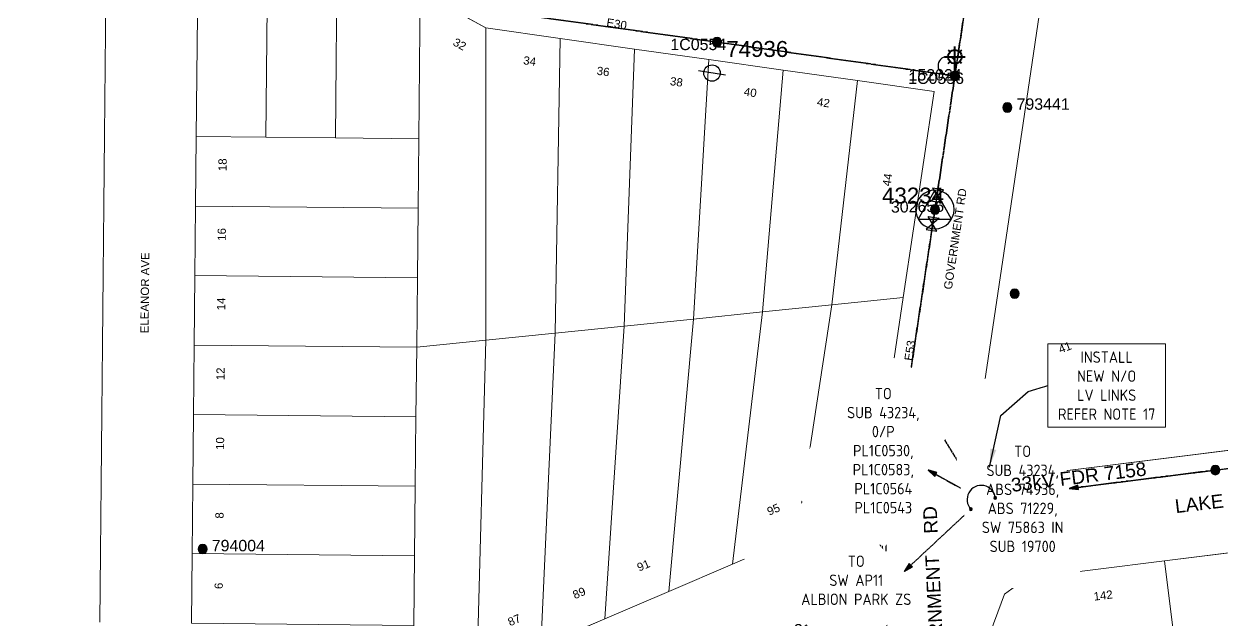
# Model space of a CAD drawing. Header units: metres. Extents: x 300268 to 302887, y 6172399 to 6173904.
# Drawn here: x 300697.5 to 300960.1, y 6173264.3 to 6173394.9 of the extents above; entities that cross this region are included whole.
import ezdxf
from ezdxf.enums import TextEntityAlignment as Align

# ---------------------------------------------------------------- set-up
doc = ezdxf.new("R2010")
doc.units = ezdxf.units.M
doc.linetypes.add('Cable Exist OH', pattern=[1, 1, 0])
doc.linetypes.add('Cable Exist UG', pattern=[8.2, 4, -1.2, 1.8, -1.2])
doc.layers.get('0').update_dxf_attribs({"color": 6})
for name, color, linetype, lineweight in [('Cadastre Buildings_SP_EXT', 9, 'Continuous', 5), ('Cadastre Land Parcels_SP_EXT', 9, 'Continuous', 5), ('Cadastre Roads_SP_EXT', 9, 'Continuous', 5)]:
    doc.layers.add(name, color=color, linetype=linetype, lineweight=lineweight)
for name, color, linetype in [('Duct_SP_EXT', 7, 'Continuous'), ('Equip_LV_EXT', 7, 'Continuous'), ('Equip_LV_NEW', 2, 'Continuous'), ('Equip_SP_HV_EXT', 7, 'Continuous'), ('Equip_SP_LV_NEW', 2, 'Continuous'), ('Equip_SP_SL_EXT', 7, 'Continuous'), ('Equip_TR_EXT', 7, 'Continuous'), ('Mains_HV_EXT', 7, 'Continuous'), ('Mains_LV_EXT', 7, 'Continuous'), ('Mains_SL_EXT', 7, 'Continuous'), ('Mains_TR_EXT', 7, 'Continuous'), ('Notes', 7, 'Continuous'), ('Notes_HV_MISC', 7, 'Continuous'), ('Notes_LV_MISC', 7, 'Continuous'), ('Notes_SP_MISC', 7, 'Continuous'), ('Notes_TR_MISC', 7, 'Continuous'), ('OH_Details_SP_MISC', 7, 'Continuous'), ('Sub_SP_TR_HV_LV_EXT', 7, 'Continuous'), ('SupportsOH_SP_TR_HV_LV_SL_EXT', 7, 'Continuous'), ('Trench_SP_EXT', 7, 'Continuous')]:
    doc.layers.add(name, color=color, linetype=linetype)
doc.styles.add('HVSW_LABEL', font='arial.ttf')
doc.styles.add('iecARIAL', font='arial.ttf', dxfattribs={"height": 2})
doc.styles.add('iecISOCP', font='isocp.shx')
doc.styles.add('ieISOCP', font='isocp.shx')
doc.styles.add('POLE_LABEL', font='arial.ttf')
doc.styles.get("Standard").update_dxf_attribs({"font": 'arial.ttf'})
doc.dimstyles.get("Standard").update_dxf_attribs({"dimtxt": 0.18, "dimasz": 0.18, "dimexe": 0.18, "dimexo": 0.0625, "dimgap": 0.09, "dimtad": 0, "dimtih": 1, "dimtoh": 1, "dimdec": 4, "dimzin": 0, "dimdsep": 46, "dimtxsty": 'Standard', "dimcen": 0.09, "dimadec": 0, "dimazin": 0, "dimtfac": 1, "dimtdec": 4, "dimtofl": 0, "dimtmove": 0, "dimatfit": 3, "dimfxl": 1, "dimtolj": 1, "dimtzin": 0, "dimarcsym": 0})

# ---------------------------------------------------------------- blocks, each defined once
blk = doc.blocks.new('SUB_POLE_EXT')
blk.add_wipeout([(0, 4.22), (0.42, 4.2), (0.83, 4.14), (1.21, 4.05), (1.62, 3.9), (1.99, 3.72), (2.35, 3.51), (2.68, 3.26), (2.99, 2.99), (3.28, 2.66), (3.52, 2.34), (3.76, 1.92), (3.9, 1.62), (4.04, 1.23), (4.18, 0.63), (4.22, 0), (4.18, -0.61), (4.06, -1.15), (3.9, -1.62), (3.58, -2.24), (3.22, -2.73), (2.97, -3.01), (2.68, -3.26), (2.36, -3.5), (2, -3.72), (1.64, -3.89), (1.25, -4.03), (0.82, -4.14), (0.42, -4.2), (0, -4.22), (-0.41, -4.2), (-0.8, -4.15), (-1.21, -4.05), (-1.62, -3.9), (-1.99, -3.73), (-2.35, -3.51), (-2.68, -3.26), (-2.96, -3.02), (-3.23, -2.72), (-3.51, -2.35), (-3.71, -2.01), (-3.91, -1.6), (-4.05, -1.21), (-4.16, -0.76), (-4.22, -0.14), (-4.21, 0.39), (-4.14, 0.83), (-4.03, 1.27), (-3.9, 1.63), (-3.71, 2.02), (-3.5, 2.37), (-3.28, 2.67), (-2.99, 2.99), (-2.68, 3.27), (-2.33, 3.52), (-1.98, 3.73), (-1.63, 3.9), (-1.2, 4.05), (-0.78, 4.15), (-0.4, 4.21)])
blk.add_line((2.16, 0.48), (2.16, 0.48, 0))
blk.add_lwpolyline([(-4.22, 0, 1), (4.22, 0, 1)], format="xyb", close=True)
blk.add_lwpolyline([(2.14, 0.52), (0, 4.22), (-3.66, -2.11), (3.66, -2.11)], close=True)
for tag, height, flags, p in [('ASSET_NUM', 3.5, 8, (2, 2)), ('STREET_CODE', 0.2, 9, (1.5, 0)), ('CONSTRUCTED_VOLTAGE', 0.2, 9, (1.5, -0.2)), ('OPERATING_VOLTAGE', 0.2, 9, (1.5, -0.6)), ('OPERATED_BY', 0.2, 9, (1.5, -0.8)), ('ORIENTATION', 0.2, 9, (1.5, -1.2)), ('OWNED_BY', 0.2, 9, (1.5, -1.4)), ('SECONDARY_VOLTAGE', 0.2, 9, (1.5, -1.6)), ('STATE', 0.2, 9, (1.5, -1.8)), ('SUBSTATION_TYPE', 0.2, 9, (1.5, -2)), ('NO_PHASES', 0.2, 9, (1.5, -0.4)), ('MAINTAINED_BY', 0.2, 9, (1.5, -1)), ('USAGE', 0.2, 9, (1.5, -2.2)), ('LEGEND', 0.2, 9, (1.5, -2.4)), ('LOCATION', 0.2, 9, (1.5, -2.6)), ('STREETNAME', 0.2, 9, (1.5, -2.8)), ('SUBURB', 0.2, 9, (1.5, -3)), ('Z', 0.2, 1, (1.5, -3.4)), ('NOTES', 0.2, 9, (1.5, -3.2))]:
    blk.add_attdef(tag, text='', height=height, dxfattribs=dict(flags=flags)).set_placement(p, align=Align.MIDDLE_LEFT)
blk = doc.blocks.new('LV_OH_LINKS_DISTFUSE_EXT')
for p, q in [((0, 0), (0.96, 0)), ((3.84, 0), (4.8, 0))]:
    blk.add_line(p, q)
blk.add_lwpolyline([(3.84, -1.2), (3.84, 1.2), (0.96, -1.2), (0.96, 1.2)], close=True)
at = {"flags": 9}
for tag, p in [('ACTUAL_STATUS', (0, 0)), ('CONSTRUCTED_VOLTAGE', (0, -0.2)), ('OPERATING_VOLTAGE', (0, -0.6)), ('ORIENTATION', (0, -0.8)), ('OWNED_BY', (0, -1)), ('STATE', (0, -1.2)), ('SWITCH_TYPE', (0, -1.4)), ('NO_PHASES', (0, -0.4)), ('USAGE', (0, -1.6)), ('NOTES', (0, -1.8))]:
    blk.add_attdef(tag, text='', height=0.2, dxfattribs=at).set_placement(p, align=Align.MIDDLE_LEFT)
at = {"flags": 1}
blk.add_attdef('Z', (0, 0), '', height=0.2, dxfattribs=at)
blk = doc.blocks.new('SL_LANTERN_EXT')
at = {"lineweight": 40}
for p, q in [((-1.46, 5.68), (-1.06, 5.28)), ((0, 1.97), (0, 6.47)), ((1.46, 5.68), (1.06, 5.28)), ((-2.25, 4.22), (2.25, 4.22)), ((-1.46, 2.76), (-1.06, 3.16)), ((0, 0), (0, 2.72)), ((1.46, 2.76), (1.06, 3.16))]:
    blk.add_line(p, q, dxfattribs=at)
blk.add_circle((0, 4.22), 1.5, dxfattribs=at)
at = {"style": 'iecARIAL', "flags": 8}
blk.add_attdef('ASSET_NUM', (1.5, 1.5), '', height=2.5, dxfattribs=at)
for tag, p, height, flags in [('OPERATING_VOLTAGE', (0.98, -1.65), 0.2, 9), ('ORIENTATION', (0.98, -1.85), 0.2, 9), ('OWNED_BY', (0.98, -2.05), 0.2, 9), ('STATE', (0.98, -2.25), 0.2, 9), ('CONSTRUCTED_VOLTAGE', (0.98, -0.65), 0.2, 9), ('CONTROL_TYPE', (0.98, -0.85), 0.2, 9), ('LANTERN_PURPOSE', (0.98, -1.05), 0.2, 9), ('LANTERN_TYPE', (0.98, -1.25), 0.2, 9), ('NO_PHASES', (0.98, -1.45), 0.2, 9), ('USAGE', (0.98, -2.45), 0.2, 9), ('CEXIST', (0.98, -2.65), 0.2, 9), ('LNUMBER', (2.18, -3.25), 2.5, 8), ('CNEW', (0.98, -2.85), 0.2, 9), ('CNUMBER', (0.98, -3.05), 0.2, 9), ('CREMOVE', (0.98, -3.25), 0.2, 9), ('CREPLACE', (0.98, -3.45), 0.2, 9), ('LKINGHEIGHT', (0.98, -3.65), 0.2, 9), ('LBRACKET', (0.98, -3.85), 0.2, 9), ('LBRACKETVOCAB', (0.98, -4.05), 0.2, 9), ('LCATEGORY', (0.98, -4.25), 0.2, 9), ('LCHARGE1', (0.98, -4.45), 0.2, 9), ('LCHARGE1PERCENT', (0.98, -4.65), 0.2, 9), ('LCHARGE2', (0.98, -4.85), 0.2, 9), ('LCHARGE2PERCENT', (0.98, -5.05), 0.2, 9), ('LCHARGE3', (0.98, -5.25), 0.2, 9), ('LCHARGE3PERCENT', (0.98, -5.45), 0.2, 9), ('LEXIST', (0.98, -5.65), 0.2, 9), ('LLAMP', (0.98, -5.85), 0.2, 9), ('LLAMPVOCAB', (0.98, -6.05), 0.2, 9), ('LMAST', (0.98, -6.25), 0.2, 9), ('LMASTVOCAB', (0.98, -6.45), 0.2, 9), ('LNEW', (0.98, -6.65), 0.2, 9), ('LANTNUMBER', (0.98, -6.85), 0.2, 9), ('LOUTREACH', (0.98, -7.25), 0.2, 9), ('LOUTREACHVOCAB', (0.98, -7.45), 0.2, 9), ('LRATECODE', (0.98, -7.65), 0.2, 9), ('LREMOVE', (0.98, -7.85), 0.2, 9), ('LREPLACE', (0.98, -8.05), 0.2, 9), ('STREETNAME', (0.98, -9.25), 0.2, 9), ('SUBURB', (0.98, -9.45), 0.2, 1), ('LTYPE', (0.98, -8.25), 0.2, 9), ('LTYPEVOCAB', (0.98, -8.45), 0.2, 9), ('LEGEND', (0.98, -8.65), 0.2, 9), ('LOCATION', (0.98, -8.85), 0.2, 9), ('NOTES', (0.98, -9.05), 0.2, 9)]:
    blk.add_attdef(tag, p, '', height=height, dxfattribs=dict(flags=flags))
blk = doc.blocks.new('POLE_EXT')
blk.add_hatch(color=256).paths.add_polyline_path([(-1, 0, 1), (1, 0, 1)])
blk.add_lwpolyline([(-1, 0, 1), (1, 0, 1)], format="xyb", close=True)
for tag, height, flags, p in [('pNumber', 2.5, 8, (-17.84, 2.07)), ('OWNED_BY', 0.2, 9, (1.35, -0.4)), ('SPECIAL_USE', 0.2, 9, (1.35, -0.8)), ('STATE', 0.2, 9, (1.35, -1)), ('cLV', 0.2, 9, (1.35, -1.4)), ('hDepth', 0.2, 9, (1.35, -1.6)), ('hDia', 0.2, 9, (1.35, -1.8)), ('cHV', 0.2, 9, (1.35, -2)), ('PARENT', 0.2, 9, (1.35, -0.6)), ('USAGE', 0.2, 9, (1.35, -1.2)), ('LBRACKET', 0.2, 9, (1.35, -2.2)), ('LExisting', 0.2, 9, (1.35, -2.4)), ('LANTNUMBER', 0.2, 9, (1.35, -2.6)), ('cLinedev', 0.2, 9, (1.35, -3.4)), ('pExisting', 0.2, 9, (1.35, -3.8)), ('pFooting', 0.2, 9, (1.35, -4.4)), ('pNew', 0.2, 9, (1.35, -4.6)), ('pRelocate', 0.2, 9, (1.35, -5)), ('pRemove', 0.2, 9, (1.35, -5.2)), ('LOther', 0.2, 9, (1.35, -2.8)), ('LRemove', 0.2, 9, (1.35, -3)), ('LEGEND', 0.2, 9, (1.35, -3.2)), ('LOCATION', 0.2, 9, (1.35, -3.6)), ('PFNUMBER', 0.2, 9, (1.35, -4)), ('NEWPFNUMBER', 0.2, 9, (1.35, -4.2)), ('pReplace', 0.2, 9, (1.35, -5.4)), ('pStay', 0.2, 9, (1.35, -5.6)), ('pType', 0.2, 9, (1.35, -5.8)), ('cspan', 0.2, 9, (1.35, -6)), ('STREETNAME', 0.2, 9, (1.35, -6.2)), ('SUBURB', 0.2, 9, (1.35, -6.4)), ('OPERATED_BY', 0.2, 9, (1.36, -7.01)), ('NOTES', 0.2, 9, (1.35, -6.6)), ('MAINTAINED_BY', 0.2, 9, (1.36, -6.81))]:
    blk.add_attdef(tag, text='', height=height, dxfattribs=dict(flags=flags)).set_placement(p, align=Align.MIDDLE_LEFT)
at = {"style": 'POLE_LABEL'}
for tag, height, flags, p in [('ASSET_NUM', 2.5, 8, (2, 2)), ('STRUCTURE_PLANT_NUMBER', 0.2, 9, (1.35, 0.03)), ('STREET_CODE', 0.2, 9, (1.35, -0.2))]:
    blk.add_attdef(tag, text='', height=height, dxfattribs=dict(at, flags=flags)).set_placement(p, align=Align.MIDDLE_LEFT)
at = {"flags": 1}
blk.add_attdef('Z', (1.35, -7.33), '', height=0.2, dxfattribs=at)
blk = doc.blocks.new('HV_ABS_CLOSED_EXT')
blk.add_line((-3, 6.87), (3, 6.87))
blk.add_circle((0, 6.87), 1.8)
at = {"style": 'HVSW_LABEL'}
for tag, height, flags, p in [('ASSET_NUM', 3.5, 8, (2, 2)), ('STREET_CODE', 0.2, 9, (0, -0.2))]:
    blk.add_attdef(tag, text='', height=height, dxfattribs=dict(at, flags=flags)).set_placement(p, align=Align.MIDDLE_LEFT)
at = {"flags": 1}
blk.add_attdef('Z', (0, 0), '', height=0.2, dxfattribs=at)
at = {"flags": 9}
for tag, p in [('ACTUAL_STATUS', (0, -0.4)), ('CONSTRUCTED_VOLTAGE', (0, -0.6)), ('OPERATING_VOLTAGE', (0, -1)), ('ORIENTATION', (0, -1.2)), ('OWNED_BY', (0, -1.4)), ('STATE', (0, -1.6)), ('SWITCH_TYPE', (0, -1.8)), ('STREETNAME', (0, -2.6)), ('NO_PHASES', (0, -0.8)), ('USAGE', (0, -2)), ('LEGEND', (0, -2.2)), ('LOCATION', (0, -2.4)), ('SUBURB', (0, -2.8)), ('NOTES', (0, -3))]:
    blk.add_attdef(tag, text='', height=0.2, dxfattribs=at).set_placement(p, align=Align.MIDDLE_LEFT)
blk = doc.blocks.new('End Shackle_EXT')
blk.add_wipeout([(0, 0.25), (1.81, 0.25), (1.82, -0.25), (0, -0.25)])
blk.add_line((1.81, -1), (1.81, 1))
at = {"flags": 1}
blk.add_attdef('Z', (0, 0), '', height=0.2, dxfattribs=at)
at = {"flags": 9}
for tag, p in [('CONNECTOR_TYPE', (0, 0)), ('CONSTRUCTED_VOLTAGE', (0, -0.2)), ('OPERATING_VOLTAGE', (0, -0.6)), ('ORIENTATION', (0, -0.8)), ('OWNED_BY', (0, -1)), ('STATE', (0, -1.2)), ('NO_PHASES', (0, -0.4)), ('USAGE', (0, -1.4)), ('NOTES', (0, -1.6))]:
    blk.add_attdef(tag, text='', height=0.2, dxfattribs=at).set_placement(p, align=Align.MIDDLE_LEFT)
blk = doc.blocks.new('*U145')
blk.add_hatch(color=256).paths.add_polyline_path([(0, 0.51), (0, -0.49), (2, 0)])
at = {"flags": 128}
blk.add_lwpolyline([(0, 0.51), (0, -0.49), (2, 0), (0, 0.51)], dxfattribs=at)
blk.add_wipeout([(2, 19.37), (26.9, 19.37), (26.9, -17.85), (2, -17.85)])
blk = doc.blocks.new('*U144')
blk.add_hatch(color=256).paths.add_polyline_path([(-0.01, 0.51), (0.01, -0.49), (2, 0.03)])
at = {"flags": 128}
blk.add_lwpolyline([(-0.01, 0.51), (0.01, -0.49), (2, 0.03), (-0.01, 0.51)], dxfattribs=at)
blk.add_wipeout([(1.68, 20), (25.2, 20.38), (25.94, -25.87), (2.42, -26.25)])
blk = doc.blocks.new('LV_End Shackle_NEW')
for tag, flags, p in [('STATE', 9, (1.5, -1.6)), ('Z', 1, (1.5, -2.2)), ('USAGE', 9, (1.5, -1.8)), ('NOTES', 9, (1.5, -2))]:
    blk.add_attdef(tag, text='', height=0.2, dxfattribs=dict(flags=flags)).set_placement(p, align=Align.MIDDLE_LEFT)
blk.add_wipeout([(-0.25, 0), (-0.25, 1.81), (0.25, 1.82), (0.25, 0)])
blk.add_line((1, 1.81), (-1, 1.81))
at = {"flags": 9}
for tag, p in [('CONNECTOR_TYPE', (1.5, 0)), ('CONSTRUCTED_VOLTAGE', (1.5, -0.2)), ('OPERATING_VOLTAGE', (1.5, -0.6)), ('ORIENTATION', (1.5, -0.8)), ('OWNED_BY', (1.5, -1)), ('OPERATED_BY', (1.5, -1.2)), ('NO_PHASES', (1.5, -0.4)), ('MAINTAINED_BY', (1.5, -1.4))]:
    blk.add_attdef(tag, text='', height=0.2, dxfattribs=at).set_placement(p, align=Align.MIDDLE_LEFT)
blk = doc.blocks.new('*U147')
for p, q in [((-0.82, 2.14), (-1.32, 2.14)), ((-0.82, 1.81), (-1.32, 1.81)), ((1.14, 2.14), (1.64, 2.14)), ((1.14, 1.81), (1.64, 1.81))]:
    blk.add_line(p, q)
blk.add_lwpolyline([(0.16, 0.98, 1), (0.16, 2.97, 1)], format="xyb", close=True)
for tag, p, flags in [('OPERATING_VOLTAGE', (0.04, 2.67), 9), ('OPERATED_BY', (0.01, 1.42), 9), ('OWNED_BY', (0.03, 1.12), 9), ('NO_PHASES', (0.03, 2.4), 9), ('CONSTRUCTED_VOLTAGE', (0.04, 2.12), 9), ('ACTUAL_STATUS', (0.05, 1.89), 9), ('MAINTAINED_BY', (0.04, 1.65), 9), ('STATE', (0.01, 0.18), 9), ('SWITCH_TYPE', (0.01, -0.06), 9), ('ORIENTATION', (0.02, 0.88), 9), ('USAGE', (0.03, 0.63), 9), ('NOTES', (0.03, 0.43), 1), ('Z', (0.02, -0.56), 9), ('LEGEND', (0.02, -0.32), 9)]:
    blk.add_attdef(tag, p, '', height=0.2, dxfattribs=dict(flags=flags))
blk = doc.blocks.new('*U161')
blk.add_hatch(color=256).paths.add_polyline_path([(-0.01, 0.51), (0.01, -0.49), (2, 0.03)])
at = {"flags": 128}
blk.add_lwpolyline([(-0.01, 0.51), (0.01, -0.49), (2, 0.03), (-0.01, 0.51)], dxfattribs=at)
blk.add_wipeout([(1.9, 5.94), (25.43, 6.32), (25.94, -25.87), (2.42, -26.25)])
blk = doc.blocks.new('HV_End Shackle_NEW')
for tag, flags, p in [('STATE', 9, (1.5, -1.6)), ('Z', 1, (1.5, -2.2)), ('USAGE', 9, (1.5, -1.8)), ('NOTES', 9, (1.5, -2))]:
    blk.add_attdef(tag, text='', height=0.2, dxfattribs=dict(flags=flags)).set_placement(p, align=Align.MIDDLE_LEFT)
blk.add_wipeout([(-0.25, 0), (-0.25, 1.81), (0.25, 1.82), (0.25, 0)])
blk.add_line((1, 1.81), (-1, 1.81))
at = {"flags": 9}
for tag, p in [('CONNECTOR_TYPE', (1.5, 0)), ('CONSTRUCTED_VOLTAGE', (1.5, -0.2)), ('OPERATING_VOLTAGE', (1.5, -0.6)), ('ORIENTATION', (1.5, -0.8)), ('OWNED_BY', (1.5, -1)), ('OPERATED_BY', (1.5, -1.2)), ('NO_PHASES', (1.5, -0.4)), ('MAINTAINED_BY', (1.5, -1.4))]:
    blk.add_attdef(tag, text='', height=0.2, dxfattribs=at).set_placement(p, align=Align.MIDDLE_LEFT)
blk = doc.blocks.new('BOND POINT')
blk.add_hatch(color=256).paths.add_polyline_path([(-1, 0, 1), (1, 0, 1)])
blk.add_lwpolyline([(-1, 0, 1), (1, 0, 1)], format="xyb", close=True)

msp = doc.modelspace()

# ---------------------------------------------------------------- linework, layer by layer
at = {"layer": 'Cadastre Buildings_SP_EXT', "linetype": 'Continuous'}
msp.add_lwpolyline([(300852.83, 6173276.53), (300859.41, 6173331.8), (300844.24, 6173330.25), (300838.82, 6173270.53), (300852.83, 6173276.53)], close=True, dxfattribs=at)
at = {"layer": 'Cadastre Land Parcels_SP_EXT', "linetype": 'Continuous'}
for points in [[(300751.04, 6173420.39), (300740.35, 6173426.29), (300740.08, 6173426.43), (300739.79, 6173426.54), (300739.49, 6173426.62), (300739.04, 6173426.68), (300738.58, 6173426.67), (300738.12, 6173426.59), (300737.68, 6173426.44), (300737.27, 6173426.23), (300736.79, 6173425.85), (300736.39, 6173425.39), (300736.09, 6173424.85), (300735.9, 6173424.27), (300735.84, 6173423.66), (300735.29, 6173370.26), (300750.53, 6173370.1), (300751.04, 6173420.39)], [(300766.2, 6173412.02), (300751.04, 6173420.39), (300750.53, 6173370.1), (300765.77, 6173369.95), (300766.2, 6173412.02)], [(301014.57, 6173308.05), (301020.88, 6173350.08), (301025.1, 6173378.28), (301028.07, 6173398.06), (301030.84, 6173416.57), (300920.91, 6173402.89), (300917.3, 6173378.6), (300906.19, 6173303.89), (300905.37, 6173298.37), (300908.77, 6173294.88), (301014.57, 6173308.05)], [(300784.39, 6173401.98), (300766.2, 6173412.02), (300765.77, 6173369.95), (300784.06, 6173369.76), (300784.39, 6173401.98)], [(300798.76, 6173325.59), (300798.74, 6173394.05), (300784.39, 6173401.98), (300784.06, 6173369.76), (300783.9, 6173354.52), (300783.75, 6173339.28), (300783.59, 6173324.05), (300798.76, 6173325.59)], [(300813.92, 6173327.14), (300815.04, 6173391.75), (300798.74, 6173394.05), (300798.76, 6173325.59), (300813.92, 6173327.14)], [(300829.08, 6173328.7), (300831.34, 6173389.44), (300815.04, 6173391.75), (300813.92, 6173327.14), (300829.08, 6173328.7)], [(300844.24, 6173330.25), (300847.64, 6173387.14), (300831.34, 6173389.44), (300829.08, 6173328.7), (300844.24, 6173330.25)], [(300859.41, 6173331.8), (300863.93, 6173384.84), (300847.64, 6173387.14), (300844.24, 6173330.25), (300859.41, 6173331.8)], [(300874.57, 6173333.35), (300880.23, 6173382.53), (300863.93, 6173384.84), (300859.41, 6173331.8), (300874.57, 6173333.35)], [(300784.06, 6173369.76), (300765.77, 6173369.95), (300750.53, 6173370.1), (300735.29, 6173370.26), (300735.14, 6173355.02), (300783.9, 6173354.52), (300784.06, 6173369.76)], [(300783.9, 6173354.52), (300735.14, 6173355.02), (300734.98, 6173339.78), (300783.75, 6173339.28), (300783.9, 6173354.52)], [(300783.75, 6173339.28), (300734.98, 6173339.78), (300734.83, 6173324.54), (300783.59, 6173324.05), (300783.75, 6173339.28)], [(300883.46, 6173289.67), (300890.23, 6173334.95), (300874.57, 6173333.35), (300866.83, 6173282.54), (300883.46, 6173289.67)], [(300866.83, 6173282.54), (300874.57, 6173333.35), (300859.41, 6173331.8), (300852.83, 6173276.53), (300866.83, 6173282.54)], [(300838.82, 6173270.53), (300844.24, 6173330.25), (300829.08, 6173328.7), (300824.82, 6173264.52), (300838.82, 6173270.53)], [(300810.81, 6173258.51), (300813.92, 6173327.14), (300798.76, 6173325.59), (300796.81, 6173252.5), (300810.81, 6173258.51)], [(300824.82, 6173264.52), (300829.08, 6173328.7), (300813.92, 6173327.14), (300810.81, 6173258.51), (300824.82, 6173264.52)], [(300783.59, 6173324.05), (300734.83, 6173324.54), (300734.67, 6173309.3), (300783.44, 6173308.81), (300783.59, 6173324.05)], [(300796.81, 6173252.5), (300798.76, 6173325.59), (300783.59, 6173324.05), (300783.44, 6173308.81), (300783.28, 6173293.57), (300783.13, 6173278.33), (300782.97, 6173263.09), (300782.8, 6173246.49), (300796.81, 6173252.5)], [(300783.44, 6173308.81), (300734.67, 6173309.3), (300734.52, 6173294.06), (300783.28, 6173293.57), (300783.44, 6173308.81)], [(300783.28, 6173293.57), (300734.52, 6173294.06), (300734.36, 6173278.82), (300783.13, 6173278.33), (300783.28, 6173293.57)], [(300985.82, 6173212.15), (300977.24, 6173280.93), (300947.47, 6173277.22), (300956.17, 6173207.44), (300958.62, 6173206.53), (300961.66, 6173205.4), (300985.82, 6173212.15)], [(300783.13, 6173278.33), (300734.36, 6173278.82), (300734.21, 6173263.58), (300782.97, 6173263.09), (300783.13, 6173278.33)], [(300947.47, 6173277.22), (300917.24, 6173273.45), (300912.4, 6173269.92), (300908.54, 6173259.47), (300908.32, 6173253.48), (300911.53, 6173240.98), (300926.48, 6173218.48), (300956.17, 6173207.44), (300947.47, 6173277.22)]]:
    msp.add_lwpolyline(points, close=True, dxfattribs=at)
at = {"layer": 'Cadastre Roads_SP_EXT', "linetype": 'Continuous'}
for p, q in [((300784.39, 6173401.98), (300798.74, 6173394.05)), ((300798.74, 6173394.05), (300815.04, 6173391.75)), ((300815.04, 6173391.75), (300831.34, 6173389.44)), ((300831.34, 6173389.44), (300847.64, 6173387.14)), ((300847.64, 6173387.14), (300863.93, 6173384.84)), ((300863.93, 6173384.84), (300880.23, 6173382.53)), ((300880.23, 6173382.53), (300897, 6173380.16)), ((300906.19, 6173303.89), (300917.3, 6173378.6)), ((300890.23, 6173334.95), (300883.46, 6173289.67)), ((301014.57, 6173308.05), (300908.77, 6173294.88)), ((300905.37, 6173298.37), (300906.19, 6173303.89)), ((300883.46, 6173289.67), (300866.83, 6173282.54)), ((300866.83, 6173282.54), (300852.83, 6173276.53)), ((300947.47, 6173277.22), (300977.24, 6173280.93)), ((300917.24, 6173273.45), (300947.47, 6173277.22)), ((300947.47, 6173277.22), (300947.47, 6173277.22)), ((300852.83, 6173276.53), (300838.82, 6173270.53)), ((300912.4, 6173269.92), (300917.24, 6173273.45)), ((300838.82, 6173270.53), (300824.82, 6173264.52)), ((300908.54, 6173259.47), (300912.4, 6173269.92)), ((300824.82, 6173264.52), (300810.81, 6173258.51))]:
    msp.add_line(p, q, dxfattribs=at)
msp.add_lwpolyline([(300734.21, 6173263.58), (300734.36, 6173278.82), (300734.52, 6173294.06), (300734.67, 6173309.3), (300734.83, 6173324.54), (300734.98, 6173339.78), (300735.14, 6173355.02), (300735.29, 6173370.26), (300735.84, 6173423.66), (300727.23, 6173429.04), (300715.84, 6173436.17), (300715.49, 6173400.94), (300715.34, 6173385.7), (300715.18, 6173370.46), (300715.03, 6173355.22), (300714.88, 6173339.98), (300714.73, 6173324.74), (300714.57, 6173309.5), (300714.42, 6173294.26), (300714.27, 6173279.03), (300714.12, 6173263.79)], dxfattribs=at)
at = {"layer": 'Duct_SP_EXT'}
for p, q in [((300885.08, 6173286.42), (300885.32, 6173286.43)), ((300885.08, 6173286.42), (300885.44, 6173264.61)), ((300885.56, 6173286.43), (300885.32, 6173286.43)), ((300885.56, 6173286.43), (300885.92, 6173264.61)), ((300885.44, 6173264.61), (300885.68, 6173264.61)), ((300885.92, 6173264.61), (300885.68, 6173264.61))]:
    msp.add_line(p, q, dxfattribs=at)
at = {"layer": 'Mains_HV_EXT', "linetype": 'Cable Exist OH'}
for points in [[(300849.43, 6173390.95), (300800, 6173397.92), (300768.14, 6173415.57), (300719.88, 6173442.15), (300684.8, 6173460.86), (300639.91, 6173470.71)], [(300901.54, 6173383.53), (300908.43, 6173429.55)], [(300901.54, 6173383.53), (300849.43, 6173390.95)]]:
    msp.add_lwpolyline(points, dxfattribs=at)
at = {"layer": 'Mains_LV_EXT', "linetype": 'Cable Exist OH'}
for points in [[(300901.54, 6173383.53), (300908.43, 6173429.55), (300919.91, 6173505.83)], [(300849.43, 6173390.95), (300800, 6173397.92)], [(300901.54, 6173383.53), (300849.43, 6173390.95)], [(300958.62, 6173297.12), (301010.15, 6173303.43), (301062.5, 6173309.86)], [(300876.42, 6173261.87), (300889.22, 6173300.7)]]:
    msp.add_lwpolyline(points, dxfattribs=at)
at = {"layer": 'Mains_LV_EXT', "linetype": 'Continuous'}
for points in [[(300901.84, 6173385.5, 2.388112), (300899.53, 6173383.82)], [(300888.48, 6173298.84, 1.134522), (300889.48, 6173302.68)]]:
    msp.add_lwpolyline(points, format="xyb", dxfattribs=at)
at = {"layer": 'Mains_SL_EXT', "linetype": 'Cable Exist OH'}
for points in [[(300919.91, 6173505.83), (300908.43, 6173429.55), (300901.54, 6173383.53)], [(300800.03, 6173397.91), (300849.43, 6173390.95), (300901.54, 6173383.53)]]:
    msp.add_lwpolyline(points, dxfattribs=at)
at = {"layer": 'Mains_TR_EXT', "linetype": 'Cable Exist OH'}
msp.add_lwpolyline([(301629.74, 6173393.69), (301593.39, 6173388.04), (301489.64, 6173372.16), (301384.47, 6173357.64), (301262.19, 6173340.02), (301183.45, 6173326.44), (301113.68, 6173316.36), (301062.5, 6173309.86), (301010.14, 6173303.47), (300958.62, 6173297.12), (300907.32, 6173290.67), (300876.42, 6173261.87), (300824.69, 6173240.19), (300769.94, 6173216.6), (300716.03, 6173192.8), (300646.2, 6173148.05), (300608.39, 6173122.99), (300572.55, 6173086.91)], dxfattribs=at)
at = {"layer": 'Trench_SP_EXT', "linetype": 'Cable Exist UG'}
for points in [[(300885.34, 6173285.88), (300885.38, 6173287.14), (300885.31, 6173289.47), (300885.31, 6173289.47), (300886.65, 6173299.34), (300886.65, 6173299.34, -0.307665), (300888.59, 6173300.73), (300888.59, 6173300.73), (300889.22, 6173300.7)], [(300886.42, 6173257.89), (300886.14, 6173259.33), (300886.14, 6173259.33, -0.044784), (300885.68, 6173262.46), (300885.68, 6173262.46), (300885.68, 6173264.69)]]:
    msp.add_lwpolyline(points, format="xyb", dxfattribs=at)

# ---------------------------------------------------------------- block references
at = {"layer": 'Equip_SP_HV_EXT'}
ref = msp.add_blockref('HV_ABS_CLOSED_EXT', (300849.43, 6173390.95), dxfattribs=dict(at, rotation=170.7012377926217))
ref.add_attrib('ASSET_NUM', '74936', dxfattribs={"layer": '0', "height": 3.5, "style": 'HVSW_LABEL'}).set_placement((300851.43, 6173391.2), align=Align.TOP_LEFT)
at = {"layer": 'Equip_SP_SL_EXT'}
ref = msp.add_blockref('SL_LANTERN_EXT', (300901.54, 6173383.53), dxfattribs=at)
ref.add_attrib('ASSET_NUM', '152024', dxfattribs={"layer": '0', "height": 2.5, "style": 'iecARIAL'}).set_placement((300903.04, 6173385.03), align=Align.TOP_RIGHT)
ref = msp.add_blockref('SL_LANTERN_EXT', (300889.22, 6173300.7), dxfattribs=at)
ref.add_attrib('ASSET_NUM', '153203', dxfattribs={"layer": '0', "height": 2.5, "style": 'iecARIAL'}).set_placement((300883.49, 6173302.42), align=Align.BOTTOM_RIGHT)
ref = msp.add_blockref('SL_LANTERN_EXT', (300876.41, 6173261.86), dxfattribs=at)
ref.add_attrib('ASSET_NUM', '211769', dxfattribs={"layer": '0', "height": 2.5, "rotation": 359.9389, "style": 'iecARIAL'}).set_placement((300877.91, 6173263.36), align=Align.TOP_RIGHT)
at = {"layer": 'SupportsOH_SP_TR_HV_LV_SL_EXT'}
ref = msp.add_blockref('POLE_EXT', (300849.43, 6173390.95), dxfattribs=at)
ref.add_attrib('ASSET_NUM', '1C0554', dxfattribs={"layer": '0', "height": 2.5, "style": 'POLE_LABEL'}).set_placement((300851.43, 6173391.7), align=Align.TOP_RIGHT)
ref = msp.add_blockref('POLE_EXT', (300901.54, 6173383.53), dxfattribs=at)
ref.add_attrib('ASSET_NUM', '1C0556', dxfattribs={"layer": '0', "height": 2.5, "style": 'POLE_LABEL'}).set_placement((300903.54, 6173384.28), align=Align.TOP_RIGHT)
ref = msp.add_blockref('POLE_EXT', (300913.06, 6173376.62), dxfattribs=at)
ref.add_attrib('ASSET_NUM', '793441', dxfattribs={"layer": '0', "height": 2.5, "style": 'POLE_LABEL'}).set_placement((300915.06, 6173377.37), align=Align.MIDDLE_LEFT)
for p in [(300914.66, 6173335.81), (300891.53, 6173316.61), (300889.22, 6173300.7), (300958.62, 6173297.12), (300916.49, 6173277.52)]:
    msp.add_blockref('POLE_EXT', p, dxfattribs=at)
ref = msp.add_blockref('POLE_EXT', (300872.61, 6173280.63), dxfattribs=at)
ref.add_attrib('ASSET_NUM', '1C0537', dxfattribs={"layer": '0', "height": 2.5, "style": 'POLE_LABEL'}).set_placement((300874.61, 6173281.38), align=Align.BOTTOM_RIGHT)
ref = msp.add_blockref('POLE_EXT', (300736.68, 6173279.82), dxfattribs=at)
ref.add_attrib('ASSET_NUM', '794004', dxfattribs={"layer": '0', "height": 2.5, "style": 'POLE_LABEL'}).set_placement((300738.68, 6173280.57), align=Align.MIDDLE_LEFT)

# ---------------------------------------------------------------- texts
at = {"layer": 'Cadastre Land Parcels_SP_EXT'}
for s, rotation, p in [('32', 331.1453, (300791.36, 6173390.38)), ('34', 351.9341, (300806.85, 6173386.12)), ('36', 351.8802, (300822.96, 6173383.83)), ('38', 351.8101, (300839.01, 6173381.55)), ('40', 351.9523, (300855.2, 6173379.25)), ('42', 352.0409, (300871.23, 6173377)), ('18', 89.5317, (300741.93, 6173362.66)), ('16', 89.3764, (300741.75, 6173347.39)), ('14', 89.6104, (300741.62, 6173332.15)), ('41', 20.8766, (300924.67, 6173322.68)), ('12', 89.5677, (300741.5, 6173316.81)), ('97', 81.6017, (300880.44, 6173308.96)), ('10', 89.6147, (300741.39, 6173301.54)), ('95', 23.3442, (300860.86, 6173287.12)), ('8', 89.3672, (300741.26, 6173286.48)), ('91', 23.1543, (300832.36, 6173274.86)), ('6', 89.3039, (300741.09, 6173271.04)), ('89', 23.17, (300818.26, 6173268.81)), ('142', 7.097, (300932.07, 6173268.5)), ('87', 23.2541, (300804.05, 6173262.87))]:
    msp.add_text(s, height=1.8, rotation=rotation, dxfattribs=at).set_placement(p)
at = {"layer": 'Cadastre Roads_SP_EXT'}
msp.add_text('ELEANOR AVE', height=1.8, rotation=89.3635, dxfattribs=at).set_placement((300724.82, 6173327.11))
at = {"layer": 'Mains_LV_EXT'}
for s, rotation, p in [('E30', 350.7382, (300825.08, 6173394.43)), ('E53', 81.6024, (300892.23, 6173321))]:
    msp.add_text(s, height=1.8, rotation=rotation, dxfattribs=at).set_placement(p)
at = {"layer": 'Notes'}
for s, rotation, p in [('LAKE ENTRANCE RD', 6.7182, (300949.96, 6173287.68)), ('GOVERNMENT    RD', 92.6379, (300899.42, 6173248.6))]:
    msp.add_text(s, height=3, rotation=rotation, dxfattribs=at).set_placement(p)

# ---------------------------------------------------------------- next in the draw order: block references
at = {"layer": 'Equip_TR_EXT', "rotation": 277.1625175964365}
msp.add_blockref('HV_End Shackle_NEW', (300907.32, 6173290.67), dxfattribs=at)
at = {"layer": 'Sub_SP_TR_HV_LV_EXT'}
ref = msp.add_blockref('SUB_POLE_EXT', (300897.17, 6173354.26), dxfattribs=at)
ref.add_attrib('ASSET_NUM', '43234', dxfattribs={"layer": '0', "height": 3.5}).set_placement((300899.17, 6173354.51), align=Align.BOTTOM_RIGHT)

# ---------------------------------------------------------------- next in the draw order: linework, layer by layer
at = {"layer": 'Cadastre Land Parcels_SP_EXT', "linetype": 'Continuous'}
msp.add_lwpolyline([(300890.23, 6173334.95), (300897, 6173380.16), (300880.23, 6173382.53), (300874.57, 6173333.35), (300890.23, 6173334.95)], close=True, dxfattribs=at)
at = {"layer": 'Cadastre Roads_SP_EXT', "linetype": 'Continuous'}
msp.add_line((300897, 6173380.16), (300890.23, 6173334.95), dxfattribs=at)
at = {"layer": 'Mains_HV_EXT', "linetype": 'Cable Exist OH'}
msp.add_lwpolyline([(300897.17, 6173354.26), (300901.54, 6173383.53)], dxfattribs=at)
at = {"layer": 'Mains_LV_EXT', "linetype": 'Cable Exist OH'}
msp.add_lwpolyline([(300897.17, 6173354.26), (300901.54, 6173383.53)], dxfattribs=at)

# ---------------------------------------------------------------- next in the draw order: block references
at = {"layer": 'Equip_LV_EXT'}
for p, rotation in [((300897.27, 6173354.97), 81.55540976899783), ((300897.05, 6173353.47), 260.8208662686286)]:
    msp.add_blockref('LV_OH_LINKS_DISTFUSE_EXT', p, dxfattribs=dict(at, rotation=rotation))
at = {"layer": 'Equip_TR_EXT', "rotation": 132.3787828317035}
msp.add_blockref('HV_End Shackle_NEW', (300907.32, 6173290.67), dxfattribs=at)
at = {"layer": 'SupportsOH_SP_TR_HV_LV_SL_EXT'}
ref = msp.add_blockref('POLE_EXT', (300897.17, 6173354.26), dxfattribs=at)
ref.add_attrib('ASSET_NUM', '302656', dxfattribs={"layer": '0', "height": 2.5, "rotation": 1, "style": 'POLE_LABEL'}).set_placement((300899.17, 6173355.01), align=Align.MIDDLE_RIGHT)

# ---------------------------------------------------------------- next in the draw order: texts
at = {"layer": 'Cadastre Land Parcels_SP_EXT'}
msp.add_text('44', height=1.8, rotation=81.6411, dxfattribs=at).set_placement((300887.44, 6173359.26))
at = {"layer": 'Cadastre Roads_SP_EXT'}
msp.add_text('GOVERNMENT RD', height=1.8, rotation=81.5686, dxfattribs=at).set_placement((300900.87, 6173336.63))

# ---------------------------------------------------------------- next in the draw order: linework, layer by layer
at = {"layer": 'Mains_LV_EXT', "linetype": 'Cable Exist OH'}
for points in [[(300889.22, 6173300.7), (300907.32, 6173290.67)], [(300907.32, 6173290.67), (300958.62, 6173297.12)]]:
    msp.add_lwpolyline(points, dxfattribs=at)

# ---------------------------------------------------------------- next in the draw order: block references
at = {"layer": 'Equip_LV_NEW', "rotation": 61.02873023174971}
msp.add_blockref('LV_End Shackle_NEW', (300907.32, 6173290.67), dxfattribs=at)

# ---------------------------------------------------------------- next in the draw order: block references
at = {"layer": 'Equip_LV_NEW', "rotation": 277.1625176085553}
msp.add_blockref('LV_End Shackle_NEW', (300907.32, 6173290.67), dxfattribs=at)

# ---------------------------------------------------------------- next in the draw order: linework, layer by layer
at = {"layer": 'Mains_HV_EXT', "linetype": 'Cable Exist OH'}
msp.add_lwpolyline([(301062.5, 6173309.86), (301010.14, 6173303.47), (300958.62, 6173297.12), (300907.32, 6173290.67), (300891.53, 6173316.61)], dxfattribs=at)
at = {"layer": 'Mains_HV_EXT', "linetype": 'Cable Exist UG'}
msp.add_lwpolyline([(300889.22, 6173300.7), (300887.78, 6173298.76), (300886.37, 6173286.32), (300886.53, 6173263.01), (300887.32, 6173259.55), (300888.84, 6173252.79), (300889.97, 6173248.69), (300892.48, 6173241.22), (300893.75, 6173238.03), (300896.54, 6173231.74), (300911.02, 6173200.49), (300935.87, 6173147.48), (300958.64, 6173131.94), (300960.44, 6173125.71), (300972.95, 6173099), (300996.85, 6173090.23)], dxfattribs=at)
at = {"layer": 'Mains_SL_EXT', "linetype": 'Cable Exist OH'}
for points in [[(300907.32, 6173290.67), (300958.62, 6173297.12), (301010.15, 6173303.43)], [(300889.24, 6173300.74), (300907.32, 6173290.67)]]:
    msp.add_lwpolyline(points, dxfattribs=at)
at = {"layer": 'OH_Details_SP_MISC', "color": 7, "linetype": 'Continuous', "flags": 128}
for points in [[(300907.32, 6173290.67), (300958.62, 6173297.12), (301016.36, 6173304.23), (301062.5, 6173309.86), (301113.68, 6173316.36)], [(300907.32, 6173290.67), (300889.22, 6173300.7)]]:
    msp.add_lwpolyline(points, dxfattribs=at)

# ---------------------------------------------------------------- next in the draw order: block references
at = {"layer": 'Equip_SP_SL_EXT', "rotation": 185.3334276676975}
msp.add_blockref('SL_LANTERN_EXT', (300907.32, 6173290.67), dxfattribs=at)
at = {"layer": 'SupportsOH_SP_TR_HV_LV_SL_EXT'}
ref = msp.add_blockref('POLE_EXT', (300907.32, 6173290.67), dxfattribs=at)
ref.add_attrib('PNUMBER', '3', (300911.06, 6173286.64), dxfattribs={"height": 3.5})

# ---------------------------------------------------------------- next in the draw order: block references
at = {"layer": 'Mains_SL_EXT', "rotation": 80.52821957778923}
msp.add_blockref('End Shackle_EXT', (300891.53, 6173316.61), dxfattribs=at)

# ---------------------------------------------------------------- next in the draw order: linework, layer by layer
at = {"layer": 'Mains_HV_EXT', "linetype": 'Cable Exist OH'}
for points in [[(300891.53, 6173316.61), (300897.17, 6173354.26)], [(300891.53, 6173316.61), (300889.22, 6173300.7)]]:
    msp.add_lwpolyline(points, dxfattribs=at)
at = {"layer": 'Mains_LV_EXT', "linetype": 'Cable Exist OH'}
msp.add_lwpolyline([(300889.22, 6173300.7), (300891.53, 6173316.61), (300897.17, 6173354.26)], dxfattribs=at)
at = {"layer": 'Mains_SL_EXT', "linetype": 'Cable Exist OH'}
msp.add_lwpolyline([(300901.54, 6173383.53), (300897.17, 6173354.26), (300891.53, 6173316.61)], dxfattribs=at)

# ---------------------------------------------------------------- next in the draw order: block references
at = {"layer": 'Notes_LV_MISC', "rotation": 150.9293876382572}
msp.add_blockref('*U145', (300897.37, 6173296.19), dxfattribs=at)

# ---------------------------------------------------------------- next in the draw order: texts
at = {"layer": 'Notes_LV_MISC', "insert": (300885.86, 6173315.15), "char_height": 2.5, "width": 17.9526, "attachment_point": 2, "style": 'iecISOCP'}
msp.add_mtext('TO \\PSUB 43234, 0/P \\PPL1C0530,\\PPL1C0583,\\PPL1C0564\\PPL1C0543', dxfattribs=at)

# ---------------------------------------------------------------- next in the draw order: wipeouts: each hides what was drawn before it
msp.add_wipeout([(300906.58, 6173298.05), (300905.41, 6173296.84), (300909.83, 6173292.43), (300912.64, 6173294.85)]).dxf.layer = 'Notes_SP_MISC'

# ---------------------------------------------------------------- next in the draw order: block references
at = {"layer": 'Equip_SP_LV_NEW', "xscale": 2, "yscale": 2, "zscale": 2, "rotation": 352.5273356172304}
msp.add_blockref('*U147', (300907.32, 6173290.67), dxfattribs=at)
at = {"layer": 'Notes_TR_MISC', "rotation": 222.4530888304471}
msp.add_blockref('*U161', (300891.87, 6173276.27), dxfattribs=at)

# ---------------------------------------------------------------- next in the draw order: block references
at = {"layer": 'Notes_HV_MISC', "rotation": 186.7352714494459}
msp.add_blockref('*U144', (300928.54, 6173293.35), dxfattribs=at)

# ---------------------------------------------------------------- next in the draw order: texts
at = {"layer": 'Notes_TR_MISC', "insert": (300879.93, 6173278.39), "char_height": 2.5, "width": 24.5067, "attachment_point": 2, "style": 'iecISOCP'}
msp.add_mtext('TO  \\PSW AP11\\PALBION PARK ZS', dxfattribs=at)

# ---------------------------------------------------------------- next in the draw order: linework, layer by layer
at = {"layer": 'Mains_TR_EXT', "linetype": 'Continuous'}
msp.add_arc((300907.32, 6173290.67), 3.1, 7.1622, 222.997, dxfattribs=at)

# ---------------------------------------------------------------- next in the draw order: block references
at = {"layer": 'Mains_TR_EXT', "xscale": 0.3, "yscale": 0.3, "zscale": 0.3}
for p in [(300910.4, 6173291.06), (300905.05, 6173288.56)]:
    msp.add_blockref('BOND POINT', p, dxfattribs=at)

# ---------------------------------------------------------------- next in the draw order: texts
at = {"layer": 'Notes_HV_MISC', "insert": (300916.4, 6173302.49), "char_height": 2.5, "width": 24.5067, "attachment_point": 2, "style": 'iecISOCP'}
msp.add_mtext('TO  \\PSUB 43234,\\PABS 74936,\\PABS 71229,\\PSW 75863 IN SUB 19700', dxfattribs=at)
at = {"layer": 'Notes_SP_MISC', "insert": (300934.81, 6173315.64), "char_height": 2.5, "width": 25.8266, "attachment_point": 5, "style": 'ieISOCP', "bg_fill": 3, "box_fill_scale": 1.5, "bg_fill_color": 256, "bg_fill_transparency": 0}
msp.add_mtext('INSTALL \\PNEW N/O \\PLV LINKS\\PREFER NOTE 17', dxfattribs=at)
at = {"layer": 'Notes_TR_MISC'}
msp.add_text('33kV FDR 7158 ', height=3, rotation=7.01, dxfattribs=at).set_placement((300914.07, 6173292.33))

# ---------------------------------------------------------------- next in the draw order: linework, layer by layer
at = {"layer": 'Notes_SP_MISC', "color": 7, "linetype": 'Continuous', "lineweight": 0}
msp.add_lwpolyline([(300921.89, 6173324.78), (300947.72, 6173324.78), (300947.73, 6173306.51), (300921.89, 6173306.51)], close=True, dxfattribs=at)

# ---------------------------------------------------------------- next in the draw order: leaders
at = {"layer": 'Notes_SP_MISC', "color": 9, "linetype": 'Continuous'}
msp.add_leader([(300909.12, 6173297.78), (300911.6, 6173309.06), (300917.58, 6173314.39), (300921.89, 6173315.64)], dimstyle='Standard', override={"dimasz": 4, "dimfxl": 1.25}, dxfattribs=at)

doc.saveas('drawing.dxf')
